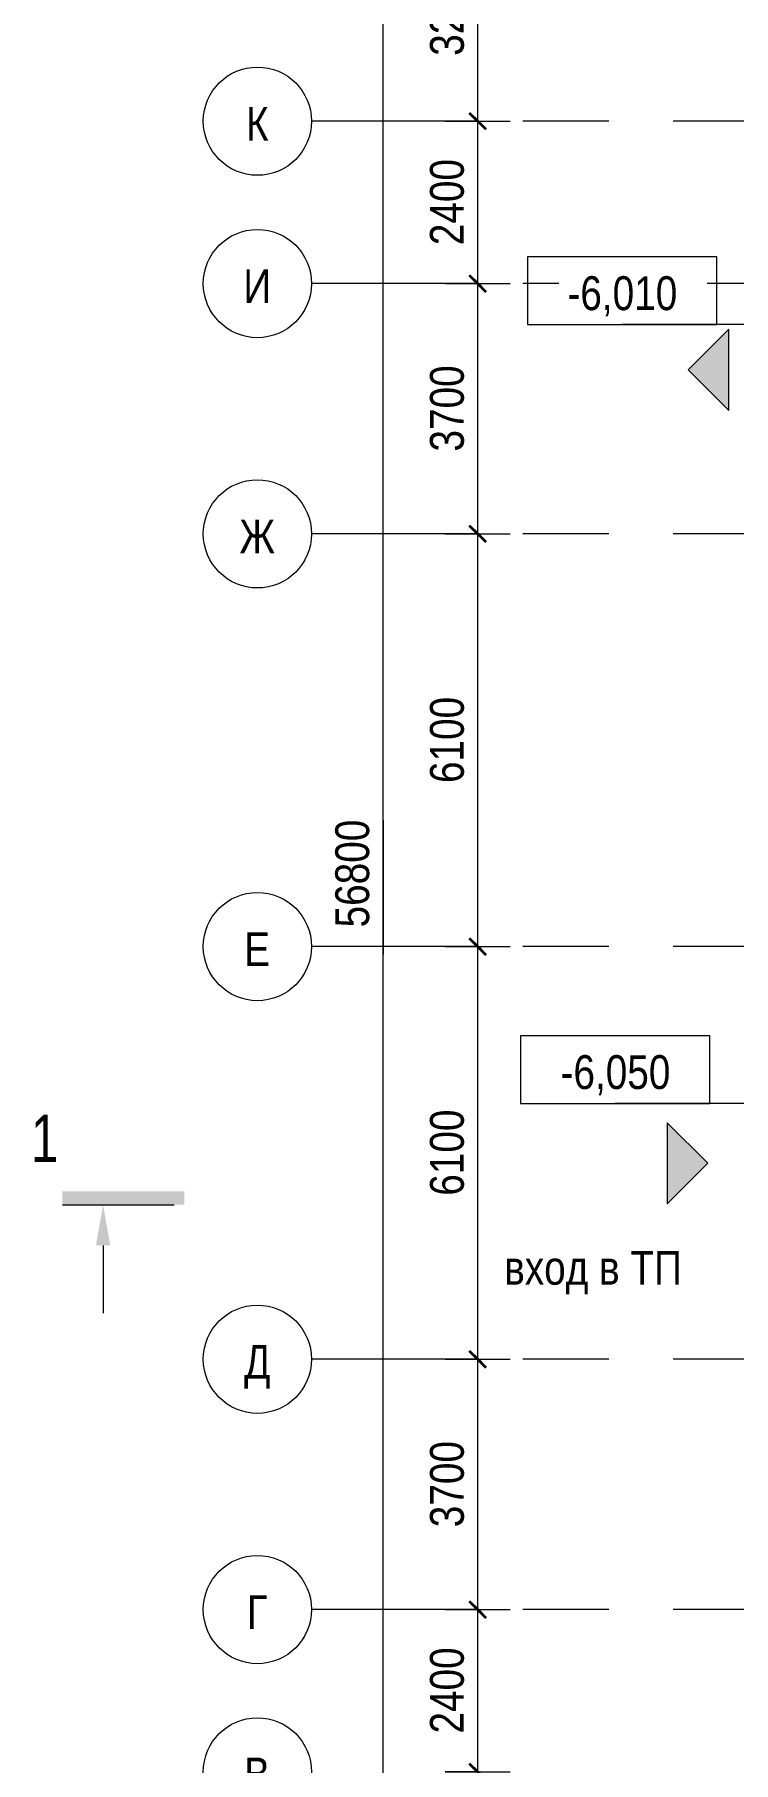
# Model space of a CAD drawing. Header units: millimetres. Extents: x 46431 to 216095, y -43515 to 31605.
# Drawn here: x 46431 to 56767, y -15743 to 9798 of the extents above; entities that cross this region are included whole.
import ezdxf

# ---------------------------------------------------------------- set-up
doc = ezdxf.new("R2010")
doc.units = ezdxf.units.MM
doc.linetypes.add('Осевые', pattern=[6350, 1270, -952.5, 3175, -952.5])
for name, color, linetype, lineweight in [('Высотные отметки', 7, 'Continuous', 9), ('Оси', 7, 'Continuous', 9), ('Оси-1', 7, 'Continuous', 18), ('Оси-2', 7, 'Осевые', 9), ('Размеры', 7, 'Continuous', 9), ('Размеры-200', 7, 'Continuous', 9), ('Разрезы', 7, 'Continuous', 9), ('Текстовые примечания', 7, 'Continuous', 9), ('Черная _1 сплошная', 7, 'Continuous', 9), ('Элементы узлов', 7, 'Continuous', 9)]:
    doc.layers.add(name, color=color, linetype=linetype, lineweight=lineweight)
doc.layers.add('Линии-2', color=1, linetype='Continuous', lineweight=9, true_color=0xff0000)
doc.layers.add('Элементы узлов-2', color=1, linetype='Continuous', lineweight=9, true_color=0xff0000)
doc.styles.add('Arial Narrow', font='Arial Narrow.ttf', dxfattribs={"height": 500})
doc.styles.add('Arial_1', font='Arial.ttf', dxfattribs={"width": 0.75, "height": 700})
doc.dimstyles.new('Диагональ_-_2_5_мм_Arial_narrow', dxfattribs={"dimscale": 304.8, "dimtxt": 511.715487, "dimasz": 0.787402, "dimexe": 1.574803, "dimexo": 0.0625, "dimgap": 0.19685, "dimtad": 1, "dimdec": 0, "dimzin": 0, "dimdsep": 46, "dimtxsty": 'Arial Narrow', "dimblk1": 'OBLIQUE', "dimblk2": 'OBLIQUE', "dimsah": 1, "dimcen": 0.09, "dimdle": 1.574803, "dimazin": 0, "dimtfac": 1, "dimtdec": 4, "dimtix": 1, "dimtmove": 1, "dimatfit": 3, "dimfxl": 1.574803, "dimfxlon": 1, "dimtvp": 1, "dimtolj": 1, "dimtzin": 0, "dimarcsym": 2})
doc.dimstyles.new('Диагональ_-_2_5_мм_Arial_narrow_1', dxfattribs={"dimscale": 304.8, "dimtxt": 511.715487, "dimasz": 0.787402, "dimexe": 1.574803, "dimexo": 0.0625, "dimgap": 0.19685, "dimtad": 1, "dimdec": 0, "dimzin": 0, "dimdsep": 46, "dimtxsty": 'Arial Narrow', "dimblk1": 'OBLIQUE', "dimblk2": 'OBLIQUE', "dimsah": 1, "dimcen": 0.09, "dimdle": 1.574803, "dimazin": 0, "dimtfac": 1, "dimtdec": 4, "dimtix": 1, "dimtmove": 0, "dimatfit": 3, "dimfxl": 1.574803, "dimfxlon": 1, "dimtvp": 1, "dimtolj": 1, "dimtzin": 0, "dimarcsym": 2})

# ---------------------------------------------------------------- blocks, each defined once
blk = doc.blocks.new('Ось сетки - По умолчанию 2-349628-План 1-го этажа на отм_ -6_000')
at = {"layer": 'Оси-1'}
blk.add_circle((0, 0), 4, dxfattribs=at)
blk = doc.blocks.new('DIMBLOCK18-План 1-го этажа на отм_ -6_000')
at = {"layer": 'Размеры-200', "lineweight": 35, "transparency": 16777216}
for points in [[(51585, 25417), (51465, 25537), (51705, 25297)], [(51585, -31383), (51465, -31263), (51705, -31503)]]:
    blk.add_hatch(color=256, dxfattribs=at).paths.add_polyline_path(points, flags=0)
at = {"layer": 'Размеры-200', "transparency": 16777216}
for p, q in [((51585, -31863), (51585, 25897)), ((51105, 25417), (52065, 25417)), ((51585, 25417), (51105, 25417)), ((51585, -1816), (51585, -3800)), ((51585, -3800), (51585, -2983)), ((51105, -31383), (52065, -31383)), ((51585, -31383), (51105, -31383))]:
    blk.add_line(p, q, dxfattribs=at)
at = {"layer": 'Размеры-200', "lineweight": 35, "transparency": 16777216}
for p, q in [((51585, 25417), (51465, 25537)), ((51465, 25537), (51705, 25297)), ((51705, 25297), (51585, 25417)), ((51585, -31383), (51465, -31263)), ((51465, -31263), (51705, -31503)), ((51705, -31503), (51585, -31383))]:
    blk.add_line(p, q, dxfattribs=at)
at = {"layer": 'Размеры-200', "color": 0, "transparency": 16777216, "insert": (50879, -3400), "char_height": 500, "width": 1900.66, "attachment_point": 1, "rotation": 90, "line_spacing_factor": 0.974696, "style": 'Arial Narrow'}
blk.add_mtext('56800', dxfattribs=at)
blk = doc.blocks.new('_Oblique')
at = {"color": 0, "linetype": 'ByBlock', "lineweight": -2}
blk.add_line((-0.5, -0.5), (0.5, 0.5), dxfattribs=at)
blk = doc.blocks.new('DIMBLOCK22-План 1-го этажа на отм_ -6_000')
at = {"layer": 'Размеры-200', "lineweight": 35, "transparency": 16777216}
for points in [[(52985, -13483), (52865, -13363), (53105, -13603)], [(52985, -15883), (52865, -15763), (53105, -16003)]]:
    blk.add_hatch(color=256, dxfattribs=at).paths.add_polyline_path(points, flags=0)
at = {"layer": 'Размеры-200', "transparency": 16777216}
for p, q in [((52505, -13483), (53465, -13483)), ((52985, -13483), (52505, -13483)), ((52985, -15883), (52985, -13483)), ((52505, -15883), (53465, -15883)), ((52985, -15883), (52505, -15883))]:
    blk.add_line(p, q, dxfattribs=at)
at = {"layer": 'Размеры-200', "lineweight": 35, "transparency": 16777216}
for p, q in [((52985, -13483), (52865, -13363)), ((52865, -13363), (53105, -13603)), ((53105, -13603), (52985, -13483)), ((52985, -15883), (52865, -15763)), ((52865, -15763), (53105, -16003)), ((53105, -16003), (52985, -15883))]:
    blk.add_line(p, q, dxfattribs=at)
at = {"layer": 'Размеры-200', "color": 0, "transparency": 16777216, "insert": (52279, -15316), "char_height": 500, "width": 1520.53, "attachment_point": 1, "rotation": 90, "line_spacing_factor": 0.974696, "style": 'Arial Narrow'}
blk.add_mtext('2400', dxfattribs=at)
blk = doc.blocks.new('DIMBLOCK23-План 1-го этажа на отм_ -6_000')
at = {"layer": 'Размеры-200', "lineweight": 35, "transparency": 16777216}
for points in [[(52985, -9783), (52865, -9663), (53105, -9903)], [(52985, -13483), (52865, -13363), (53105, -13603)]]:
    blk.add_hatch(color=256, dxfattribs=at).paths.add_polyline_path(points, flags=0)
for p, q in [((52985, -9783), (52865, -9663)), ((52865, -9663), (53105, -9903)), ((53105, -9903), (52985, -9783)), ((52985, -13483), (52865, -13363)), ((52865, -13363), (53105, -13603)), ((53105, -13603), (52985, -13483))]:
    blk.add_line(p, q, dxfattribs=at)
at = {"layer": 'Размеры-200', "transparency": 16777216}
for p, q in [((52505, -9783), (53465, -9783)), ((52985, -9783), (52505, -9783)), ((52985, -13483), (52985, -9783)), ((52505, -13483), (53465, -13483)), ((52985, -13483), (52505, -13483))]:
    blk.add_line(p, q, dxfattribs=at)
at = {"layer": 'Размеры-200', "color": 0, "transparency": 16777216, "insert": (52279, -12266), "char_height": 500, "width": 1520.53, "attachment_point": 1, "rotation": 90, "line_spacing_factor": 0.974696, "style": 'Arial Narrow'}
blk.add_mtext('3700', dxfattribs=at)
blk = doc.blocks.new('DIMBLOCK24-План 1-го этажа на отм_ -6_000')
at = {"layer": 'Размеры-200', "lineweight": 35, "transparency": 16777216}
for points in [[(52985, -3683), (52865, -3563), (53105, -3803)], [(52985, -9783), (52865, -9663), (53105, -9903)]]:
    blk.add_hatch(color=256, dxfattribs=at).paths.add_polyline_path(points, flags=0)
for p, q in [((52985, -3683), (52865, -3563)), ((52865, -3563), (53105, -3803)), ((53105, -3803), (52985, -3683)), ((52985, -9783), (52865, -9663)), ((52865, -9663), (53105, -9903)), ((53105, -9903), (52985, -9783))]:
    blk.add_line(p, q, dxfattribs=at)
at = {"layer": 'Размеры-200', "transparency": 16777216}
for p, q in [((52505, -3683), (53465, -3683)), ((52985, -3683), (52505, -3683)), ((52985, -9783), (52985, -3683)), ((52505, -9783), (53465, -9783)), ((52985, -9783), (52505, -9783))]:
    blk.add_line(p, q, dxfattribs=at)
at = {"layer": 'Размеры-200', "color": 0, "transparency": 16777216, "insert": (52279, -7366), "char_height": 500, "width": 1520.53, "attachment_point": 1, "rotation": 90, "line_spacing_factor": 0.974696, "style": 'Arial Narrow'}
blk.add_mtext('6100', dxfattribs=at)
blk = doc.blocks.new('DIMBLOCK25-План 1-го этажа на отм_ -6_000')
at = {"layer": 'Размеры-200', "lineweight": 35, "transparency": 16777216}
for points in [[(52985, 2417), (52865, 2537), (53105, 2297)], [(52985, -3683), (52865, -3563), (53105, -3803)]]:
    blk.add_hatch(color=256, dxfattribs=at).paths.add_polyline_path(points, flags=0)
at = {"layer": 'Размеры-200', "transparency": 16777216}
for p, q in [((52505, 2417), (53465, 2417)), ((52985, 2417), (52505, 2417)), ((52985, -3683), (52985, 2417)), ((52505, -3683), (53465, -3683)), ((52985, -3683), (52505, -3683))]:
    blk.add_line(p, q, dxfattribs=at)
at = {"layer": 'Размеры-200', "lineweight": 35, "transparency": 16777216}
for p, q in [((52985, 2417), (52865, 2537)), ((52865, 2537), (53105, 2297)), ((53105, 2297), (52985, 2417)), ((52985, -3683), (52865, -3563)), ((52865, -3563), (53105, -3803)), ((53105, -3803), (52985, -3683))]:
    blk.add_line(p, q, dxfattribs=at)
at = {"layer": 'Размеры-200', "color": 0, "transparency": 16777216, "insert": (52279, -1266), "char_height": 500, "width": 1520.53, "attachment_point": 1, "rotation": 90, "line_spacing_factor": 0.974696, "style": 'Arial Narrow'}
blk.add_mtext('6100', dxfattribs=at)
blk = doc.blocks.new('DIMBLOCK26-План 1-го этажа на отм_ -6_000')
at = {"layer": 'Размеры-200', "lineweight": 35, "transparency": 16777216}
for points in [[(52985, 6117), (52865, 6237), (53105, 5997)], [(52985, 2417), (52865, 2537), (53105, 2297)]]:
    blk.add_hatch(color=256, dxfattribs=at).paths.add_polyline_path(points, flags=0)
for p, q in [((52985, 6117), (52865, 6237)), ((52865, 6237), (53105, 5997)), ((53105, 5997), (52985, 6117)), ((52985, 2417), (52865, 2537)), ((52865, 2537), (53105, 2297)), ((53105, 2297), (52985, 2417))]:
    blk.add_line(p, q, dxfattribs=at)
at = {"layer": 'Размеры-200', "transparency": 16777216}
for p, q in [((52505, 6117), (53465, 6117)), ((52985, 6117), (52505, 6117)), ((52985, 2417), (52985, 6117)), ((52505, 2417), (53465, 2417)), ((52985, 2417), (52505, 2417))]:
    blk.add_line(p, q, dxfattribs=at)
at = {"layer": 'Размеры-200', "color": 0, "transparency": 16777216, "insert": (52279, 3634), "char_height": 500, "width": 1520.53, "attachment_point": 1, "rotation": 90, "line_spacing_factor": 0.974696, "style": 'Arial Narrow'}
blk.add_mtext('3700', dxfattribs=at)
blk = doc.blocks.new('DIMBLOCK27-План 1-го этажа на отм_ -6_000')
at = {"layer": 'Размеры-200', "lineweight": 35, "transparency": 16777216}
for points in [[(52985, 8517), (52865, 8637), (53105, 8397)], [(52985, 6117), (52865, 6237), (53105, 5997)]]:
    blk.add_hatch(color=256, dxfattribs=at).paths.add_polyline_path(points, flags=0)
at = {"layer": 'Размеры-200', "transparency": 16777216}
for p, q in [((52505, 8517), (53465, 8517)), ((52985, 8517), (52505, 8517)), ((52985, 6117), (52985, 8517)), ((52505, 6117), (53465, 6117)), ((52985, 6117), (52505, 6117))]:
    blk.add_line(p, q, dxfattribs=at)
at = {"layer": 'Размеры-200', "lineweight": 35, "transparency": 16777216}
for p, q in [((52985, 8517), (52865, 8637)), ((52865, 8637), (53105, 8397)), ((53105, 8397), (52985, 8517)), ((52985, 6117), (52865, 6237)), ((52865, 6237), (53105, 5997)), ((53105, 5997), (52985, 6117))]:
    blk.add_line(p, q, dxfattribs=at)
at = {"layer": 'Размеры-200', "color": 0, "transparency": 16777216, "insert": (52279, 6684), "char_height": 500, "width": 1520.53, "attachment_point": 1, "rotation": 90, "line_spacing_factor": 0.974696, "style": 'Arial Narrow'}
blk.add_mtext('2400', dxfattribs=at)
blk = doc.blocks.new('DIMBLOCK28-План 1-го этажа на отм_ -6_000')
at = {"layer": 'Размеры-200', "lineweight": 35, "transparency": 16777216}
for points in [[(52985, 11717), (52865, 11837), (53105, 11597)], [(52985, 8517), (52865, 8637), (53105, 8397)]]:
    blk.add_hatch(color=256, dxfattribs=at).paths.add_polyline_path(points, flags=0)
for p, q in [((52985, 11717), (52865, 11837)), ((52865, 11837), (53105, 11597)), ((53105, 11597), (52985, 11717)), ((52985, 8517), (52865, 8637)), ((52865, 8637), (53105, 8397)), ((53105, 8397), (52985, 8517))]:
    blk.add_line(p, q, dxfattribs=at)
at = {"layer": 'Размеры-200', "transparency": 16777216}
for p, q in [((52505, 11717), (53465, 11717)), ((52985, 11717), (52505, 11717)), ((52985, 8517), (52985, 11717)), ((52505, 8517), (53465, 8517)), ((52985, 8517), (52505, 8517))]:
    blk.add_line(p, q, dxfattribs=at)
at = {"layer": 'Размеры-200', "color": 0, "transparency": 16777216, "insert": (52279, 9484), "char_height": 500, "width": 1520.53, "attachment_point": 1, "rotation": 90, "line_spacing_factor": 0.974696, "style": 'Arial Narrow'}
blk.add_mtext('3200', dxfattribs=at)
blk = doc.blocks.new('Разрез - Номер сзади-234830-План 1-го этажа на отм_ -6_000')
at = {"layer": 'Разрезы'}
for points in [[(0, 0), (0, 1), (9, 1), (9, 0)], [(2.47, -3), (3, 0), (3.53, -3)]]:
    blk.add_hatch(color=256, dxfattribs=at).paths.add_polyline_path(points, flags=0)
blk.add_line((3, -3), (3, -8), dxfattribs=at)
blk = doc.blocks.new('Высотные отметки - Высотная отметка - Рамка_14мм длина-4459141-План 1-го этажа на отм_ -6_000')
at = {"layer": 'Высотные отметки'}
for p, q in [((7, 5), (-7, 5)), ((-7, 5), (-7, 0)), ((7, 0), (7, 5)), ((-7, 0), (7, 0))]:
    blk.add_line(p, q, dxfattribs=at)

msp = doc.modelspace()

# ---------------------------------------------------------------- hatches: boundary and pattern name
at = {"layer": 'Элементы узлов'}
msp.add_hatch(color=256, dxfattribs=at).paths.add_polyline_path([(55786.9, -7486.4), (56386.9, -6886.4), (55786.9, -6286.4)], flags=0)
at = {"layer": 'Элементы узлов-2'}
msp.add_hatch(color=256, dxfattribs=at).paths.add_polyline_path([(56696.6, 4242.1), (56696.6, 5442.1), (56096.6, 4842.1), (56443.5, 4495.2)], flags=0)

# ---------------------------------------------------------------- linework, layer by layer
at = {"layer": 'Высотные отметки'}
for p, q in [((55120.2, 5510.4), (55120.2, 5510.4)), ((58181.7, 5510.4), (55120.2, 5510.4)), ((55018.1, -6003), (55018.1, -6003)), ((57667.5, -6003), (55018.1, -6003))]:
    msp.add_line(p, q, dxfattribs=at)
at = {"layer": 'Линии-2'}
for p, q in [((56696.6, 5442.1), (56096.6, 4842.1)), ((56696.6, 4242.1), (56696.6, 5442.1)), ((56096.6, 4842.1), (56696.6, 4242.1))]:
    msp.add_line(p, q, dxfattribs=at)
at = {"layer": 'Оси-2'}
for p, q in [((150171.6, 8517.1), (50527.1, 8517.1)), ((150171.6, 6117.1), (50527.1, 6117.1)), ((150171.6, 2417.1), (50527.1, 2417.1)), ((150171.6, -3682.9), (50527.1, -3682.9)), ((150171.6, -9782.9), (50527.1, -9782.9)), ((150171.6, -13482.9), (50527.1, -13482.9))]:
    msp.add_line(p, q, dxfattribs=at)
at = {"layer": 'Разрезы'}
msp.add_line((46844.6, -7500.5), (48495.9, -7500.5), dxfattribs=at)
at = {"layer": 'Черная _1 сплошная'}
for p, q in [((56386.9, -6886.4), (55786.9, -6286.4)), ((55786.9, -6286.4), (55786.9, -7486.4)), ((55786.9, -7486.4), (56386.9, -6886.4))]:
    msp.add_line(p, q, dxfattribs=at)

# ---------------------------------------------------------------- block references
at = {"layer": 'Высотные отметки', "xscale": 199.9999999999999, "yscale": 199.9999999999999, "zscale": 199.9999999999999}
for p in [(55120.2, 5510.4), (55018.1, -6003)]:
    msp.add_blockref('Высотные отметки - Высотная отметка - Рамка_14мм длина-4459141-План 1-го этажа на отм_ -6_000', p, dxfattribs=at)
at = {"layer": 'Оси-1', "xscale": 199.9999999999999, "yscale": 199.9999999999999, "zscale": 199.9999999999999, "rotation": 89.99999999999982}
for p in [(49727.1, 8517.1), (49727.1, 6117.1), (49727.1, 2417.1), (49727.1, -3682.9), (49727.1, -9782.9), (49727.1, -13482.9), (49727.1, -15882.9)]:
    msp.add_blockref('Ось сетки - По умолчанию 2-349628-План 1-го этажа на отм_ -6_000', p, dxfattribs=at)
at = {"layer": 'Разрезы', "xscale": 199.9999999999999, "yscale": 199.9999999999999, "zscale": 199.9999999999999}
msp.add_blockref('Разрез - Номер сзади-234830-План 1-го этажа на отм_ -6_000', (46844.6, -7500.5), dxfattribs=at)

# ---------------------------------------------------------------- texts
at = {"layer": 'Оси', "char_height": 500, "attachment_point": 1, "style": 'Arial Narrow'}
for s, insert, width in [('\\fArial Narrow|b0|i0|c204|p34|;К', (49558.9, 8727.7), 400.844), ('\\fArial Narrow|b0|i0|c204|p34|;И', (49518.9, 6327.7), 497.046), ('\\fArial Narrow|b0|i0|c204|p34|;Ж', (49459.9, 2627.7), 641.35), ('\\fArial Narrow|b0|i0|c204|p34|;Е', (49531.9, -3472.3), 464.979), ('\\fArial Narrow|b0|i0|c204|p34|;Д', (49531.9, -9572.3), 464.979), ('\\fArial Narrow|b0|i0|c204|p34|;Г', (49571.9, -13272.3), 368.776), ('\\fArial Narrow|b0|i0|c204|p34|;В', (49531.9, -15672.3), 464.979)]:
    msp.add_mtext(s, dxfattribs=dict(at, insert=insert, width=width))
at = {"layer": 'Разрезы', "insert": (46375.3, -6169.4), "char_height": 700, "width": 505.063, "attachment_point": 1, "style": 'Arial_1'}
msp.add_mtext('\\fArial|b0|i0|c204|p34|;\\W.75;1', dxfattribs=at)
at = {"layer": 'Текстовые примечания', "char_height": 500, "attachment_point": 1, "style": 'Arial Narrow'}
for s, insert, width in [('вход', (53376.9, -8181), 1507.172), ('\\fArial Narrow|b0|i0|c204|p34|; ', (54620.5, -8181), 192.405), ('\\fArial Narrow|b0|i0|c204|p34|;в', (54779.2, -8181), 368.776), ('\\fArial Narrow|b0|i0|c204|p34|; ', (55083.5, -8181), 192.405), ('ТП', (55242.2, -8181), 929.957)]:
    msp.add_mtext(s, dxfattribs=dict(at, insert=insert, width=width))

# ---------------------------------------------------------------- dimensions: what is measured, and where the dimension line sits
at = {"layer": 'Размеры'}
dim = msp.add_linear_dim(base=(51585.5, 25417.1), p1=(51105.5, -31382.9), p2=(51105.5, 25417.1), angle=90, dimstyle='Диагональ_-_2_5_мм_Arial_narrow', override={"dimpost": '<>', "dimfxl": 56800}, dxfattribs=at)
dim.commit()
dim.dimension.update_dxf_attribs({"geometry": 'DIMBLOCK18-План 1-го этажа на отм_ -6_000', "text_midpoint": (51212.6, -2449.9), "dimtype": 160, "text_rotation": 90})
for base, p1, p2, override, picture, middle in [((52985.5, 11717.1), (52505.5, 8517.1), (52505.5, 11717.1), {"dimpost": '<>', "dimfxl": 3200}, 'DIMBLOCK28-План 1-го этажа на отм_ -6_000', (52670.2, 10117.1)), ((52985.5, 8517.1), (52505.5, 6117.1), (52505.5, 8517.1), {"dimpost": '<>', "dimfxl": 2400}, 'DIMBLOCK27-План 1-го этажа на отм_ -6_000', (52670.2, 7317.1)), ((52985.5, 6117.1), (52505.5, 2417.1), (52505.5, 6117.1), {"dimpost": '<>', "dimfxl": 3700}, 'DIMBLOCK26-План 1-го этажа на отм_ -6_000', (52670.2, 4267.1)), ((52985.5, 2417.1), (52505.5, -3682.9), (52505.5, 2417.1), {"dimpost": '<>', "dimfxl": 6100}, 'DIMBLOCK25-План 1-го этажа на отм_ -6_000', (52670.2, -632.9)), ((52985.5, -3682.9), (52505.5, -9782.9), (52505.5, -3682.9), {"dimpost": '<>', "dimfxl": 6100}, 'DIMBLOCK24-План 1-го этажа на отм_ -6_000', (52670.2, -6732.9)), ((52985.5, -9782.9), (52505.5, -13482.9), (52505.5, -9782.9), {"dimpost": '<>', "dimfxl": 3700}, 'DIMBLOCK23-План 1-го этажа на отм_ -6_000', (52670.2, -11632.9)), ((52985.5, -13482.9), (52505.5, -15882.9), (52505.5, -13482.9), {"dimpost": '<>', "dimfxl": 2400}, 'DIMBLOCK22-План 1-го этажа на отм_ -6_000', (52670.2, -14682.9))]:
    dim = msp.add_linear_dim(base=base, p1=p1, p2=p2, angle=90, dimstyle='Диагональ_-_2_5_мм_Arial_narrow_1', override=override, dxfattribs=at)
    dim.commit()
    dim.dimension.update_dxf_attribs({"geometry": picture, "text_midpoint": middle})

# ---------------------------------------------------------------- next in the draw order: texts
at = {"layer": 'Высотные отметки', "char_height": 500, "width": 1940.404, "attachment_point": 1, "line_spacing_factor": 0.974696, "style": 'Arial Narrow', "bg_fill": 3, "box_fill_scale": 1.25, "bg_fill_color": 256, "bg_fill_true_color": 13158600, "bg_fill_transparency": 0}
for s, insert in [('-6,010', (54311.7, 6224.7)), ('-6,050', (54209.6, -5288.7))]:
    msp.add_mtext(s, dxfattribs=dict(at, insert=insert))

doc.saveas('drawing.dxf')
